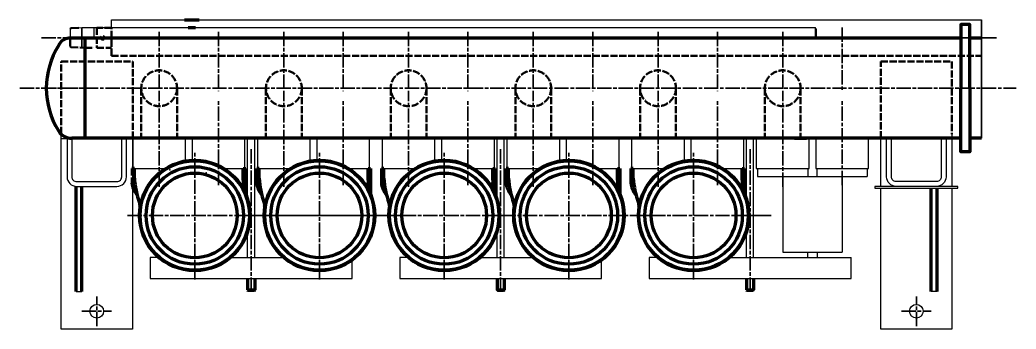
# Model space of a CAD drawing. Header units: millimetres. Extents: x -48 to 5523, y -114 to 5147.
# Drawn here: x 1217 to 2894, y 1395 to 1914 of the extents above; entities that cross this region are included whole.
import ezdxf

# ---------------------------------------------------------------- set-up
doc = ezdxf.new("R2010")
doc.units = ezdxf.units.MM
for name, pattern in [('ACAD_ISO02W100', [15, 12, -3]), ('ACAD_ISO08W100', [36, 24, -3, 6, -3]), ('DASHED', [0.75, 0.5, -0.25])]:
    doc.linetypes.add(name, pattern=pattern)
for name, color, linetype in [('AHL-CON-70', 7, 'Continuous'), ('AHL-DAS-35', 3, 'DASHED'), ('GEOM1', 7, 'Continuous')]:
    doc.layers.add(name, color=color, linetype=linetype)
for name, color, linetype, lineweight in [('M_EQUIP_E3', 3, 'Continuous', 35), ('M_EQUIP_E5', 2, 'ACAD_ISO02W100', 50), ('M_EQUIP_E7', 7, 'Continuous', 70), ('Visible Edges', 7, 'Continuous', 50)]:
    doc.layers.add(name, color=color, linetype=linetype, lineweight=lineweight)

msp = doc.modelspace()

# ---------------------------------------------------------------- linework, layer by layer
at = {"lineweight": 35}
msp.add_lwpolyline([(2836.21, 1715.48), (2836.21, 1914.48)], dxfattribs=at)
at = {"layer": 'AHL-CON-70', "linetype": 'Continuous'}
for p, q in [((1371.21, 1914.48), (1493.65, 1914.48)), ((1371.21, 1901.5), (1371.21, 1914.48)), ((1518.65, 1914.48), (2836.21, 1914.48)), ((1316.21, 1901.15), (1321.21, 1901.65)), ((1321.21, 1901.65), (1341.21, 1901.65)), ((1341.21, 1901.65), (1341.21, 1883.78)), ((1341.21, 1901.5), (1500.01, 1901.5)), ((1512.28, 1901.5), (2556.21, 1901.5)), ((2556.21, 1883.78), (2556.21, 1901.5)), ((2556.21, 1899.5), (2558.21, 1899.5)), ((2558.21, 1883.78), (2558.21, 1899.5)), ((1600.21, 1612.61), (1600.21, 1714.63)), ((1612.21, 1514.79), (1612.21, 1714.63)), ((2020.21, 1612.61), (2020.21, 1714.63)), ((2032.21, 1514.79), (2032.21, 1714.63)), ((2440.21, 1612.61), (2440.21, 1714.63)), ((2452.21, 1514.79), (2452.21, 1714.63)), ((2458.76, 1664.63), (2458.76, 1651)), ((2543.66, 1664.63), (2543.66, 1651)), ((2558.76, 1664.63), (2558.76, 1651)), ((2643.66, 1664.63), (2643.66, 1651)), ((2458.76, 1651), (2543.66, 1651)), ((2501.21, 1651), (2501.21, 1524)), ((2543.66, 1651), (2643.66, 1651)), ((2601.21, 1651), (2601.21, 1524)), ((1600.21, 1514.79), (1600.21, 1558.65)), ((2020.21, 1514.79), (2020.21, 1558.65)), ((2440.21, 1514.79), (2440.21, 1558.65)), ((2501.21, 1524), (2601.21, 1524)), ((1311.21, 1457.85), (1321.21, 1457.85)), ((2761.21, 1457.85), (2751.21, 1457.85))]:
    msp.add_line(p, q, dxfattribs=at)
at = {"layer": 'AHL-CON-70', "linetype": 'ACAD_ISO02W100', "lineweight": 50}
msp.add_line((1301.21, 1898.9), (1302.71, 1900.48), dxfattribs=at)
at = {"layer": 'AHL-CON-70'}
for p, q in [((1301.21, 1898.9), (1301.21, 1883.82)), ((1286.21, 1714.63), (1286.21, 1715.44)), ((2786.21, 1714.63), (1286.21, 1714.63)), ((1452.51, 1514.79), (1436.21, 1514.79)), ((1436.21, 1514.79), (1436.21, 1479.79)), ((1571.47, 1514.79), (1660.95, 1514.79)), ((1776.21, 1479.79), (1776.21, 1510.63)), ((1856.21, 1514.79), (1856.21, 1479.79)), ((1872.51, 1514.79), (1856.21, 1514.79)), ((1991.47, 1514.79), (2082.51, 1514.79)), ((1991.47, 1514.79), (2080.95, 1514.79)), ((2196.21, 1479.79), (2196.21, 1510.63)), ((2276.21, 1514.79), (2276.21, 1479.79)), ((2292.51, 1514.79), (2276.21, 1514.79)), ((2411.47, 1514.79), (2616.21, 1514.79)), ((2411.47, 1514.79), (2616.21, 1514.79)), ((2616.21, 1479.79), (2616.21, 1514.79)), ((1436.21, 1479.79), (1776.21, 1479.79)), ((1856.21, 1479.79), (2196.21, 1479.79)), ((2276.21, 1479.79), (2616.21, 1479.79))]:
    msp.add_line(p, q, dxfattribs=at)
for points in [[(1406.21, 1714.63), (1406.21, 1394.63), (1286.21, 1394.63), (1286.21, 1722.57)], [(2666.21, 1634.63), (2666.21, 1714.63)], [(2786.21, 1722.57), (2786.21, 1634.63)], [(2786.21, 1631.63), (2786.21, 1394.63), (2666.21, 1394.63), (2666.21, 1631.63)]]:
    msp.add_lwpolyline(points, dxfattribs=at)
for points in [[(1296.21, 1714.63), (1296.21, 1650.63, 0.4142136), (1312.21, 1634.63), (1380.21, 1634.63, 0.4142136), (1396.21, 1650.63), (1396.21, 1714.63)], [(1304.21, 1714.63), (1304.21, 1650.63, 0.4142136), (1312.21, 1642.63), (1380.21, 1642.63, 0.4142136), (1388.21, 1650.63), (1388.21, 1714.63)], [(2776.21, 1714.63), (2776.21, 1650.63, -0.4142136), (2760.21, 1634.63), (2692.21, 1634.63, -0.4142136), (2676.21, 1650.63), (2676.21, 1714.63)], [(2768.21, 1714.63), (2768.21, 1650.63, -0.4142136), (2760.21, 1642.63), (2692.21, 1642.63, -0.4142136), (2684.21, 1650.63), (2684.21, 1714.63)]]:
    msp.add_lwpolyline(points, format="xyb", dxfattribs=at)
at = {"layer": 'AHL-CON-70', "linetype": 'Continuous'}
for points in [[(1495.66, 1677.32), (1495.66, 1714.63), (1406.76, 1714.63), (1406.76, 1664.63), (1462.14, 1664.63)], [(1560.28, 1664.63), (1595.66, 1664.63), (1595.66, 1714.63), (1506.76, 1714.63), (1506.76, 1678.52)], [(1705.66, 1677.32), (1705.66, 1714.63), (1616.76, 1714.63), (1616.76, 1664.63), (1672.14, 1664.63)], [(1770.28, 1664.63), (1805.66, 1664.63), (1805.66, 1714.63), (1716.76, 1714.63), (1716.76, 1678.52)], [(1915.66, 1677.32), (1915.66, 1714.63), (1826.76, 1714.63), (1826.76, 1664.63), (1882.14, 1664.63)], [(1980.28, 1664.63), (2015.66, 1664.63), (2015.66, 1714.63), (1926.76, 1714.63), (1926.76, 1678.52)], [(2125.66, 1677.32), (2125.66, 1714.63), (2036.76, 1714.63), (2036.76, 1664.63), (2092.14, 1664.63)], [(2190.28, 1664.63), (2225.66, 1664.63), (2225.66, 1714.63), (2136.76, 1714.63), (2136.76, 1678.52)], [(2335.66, 1677.32), (2335.66, 1714.63), (2246.76, 1714.63), (2246.76, 1664.63), (2302.14, 1664.63)], [(2400.28, 1664.63), (2435.66, 1664.63), (2435.66, 1714.63), (2346.76, 1714.63), (2346.76, 1678.52)], [(2545.66, 1664.63), (2545.66, 1714.63), (2456.76, 1714.63), (2456.76, 1664.63), (2545.66, 1664.63)], [(2556.76, 1664.63), (2645.66, 1664.63), (2645.66, 1714.63), (2556.76, 1714.63), (2556.76, 1664.63)]]:
    msp.add_lwpolyline(points, dxfattribs=at)
msp.add_lwpolyline([(2656.21, 1631.63), (2796.21, 1631.63), (2796.21, 1634.63), (2656.21, 1634.63)], close=True, dxfattribs=at)
at = {"layer": 'AHL-CON-70', "color": 2, "linetype": 'ACAD_ISO02W100', "lineweight": 50}
msp.add_circle((1356.15, 1884.33), 3, dxfattribs=at)
at = {"layer": 'AHL-CON-70'}
for centre in [(1346.21, 1424.63), (2726.21, 1424.63)]:
    msp.add_circle(centre, 11.5, dxfattribs=at)
at = {"layer": 'AHL-DAS-35', "color": 3, "linetype": 'DASHED'}
for p in [(1468.96, 1662.63), (1485.46, 1662.63), (1516.37, 1655.12), (1530.41, 1657.28), (1530.41, 1657.28), (1541.49, 1648.39), (1961.49, 1648.39), (2171.49, 1648.39)]:
    msp.add_point(p, dxfattribs=at)
at = {"layer": 'Defpoints', "color": 0, "linetype": 'ByBlock'}
for p in [(1511.21, 1585.63), (1511.21, 1585.63), (1721.21, 1585.63), (1721.21, 1585.63), (1931.21, 1585.63), (1931.21, 1585.63), (2141.21, 1585.63), (2141.21, 1585.63), (2351.21, 1585.63), (2351.21, 1585.63), (1493.14, 1518.2), (1493.14, 1518.2), (1703.14, 1518.2), (1703.14, 1518.2), (1913.14, 1518.2), (1913.14, 1518.2), (2123.14, 1518.2), (2123.14, 1518.2), (2333.14, 1518.2), (2333.14, 1518.2), (2543.14, 1518.2), (2543.14, 1518.2), (2543.14, 1518.2), (2543.14, 1518.2)]:
    msp.add_point(p, dxfattribs=at)
at = {"layer": 'GEOM1', "color": 7, "linetype": 'Continuous'}
for p, q in [((2543, 1524), (2543, 1514.79)), ((2559.42, 1524), (2559.42, 1514.79))]:
    msp.add_line(p, q, dxfattribs=at)
at = {"layer": 'M_EQUIP_E3', "linetype": 'Continuous', "lineweight": 35}
msp.add_line((1321.21, 1901.65), (1321.21, 1867.85), dxfattribs=at)
at = {"layer": 'M_EQUIP_E3', "color": 3, "linetype": 'ACAD_ISO08W100', "lineweight": 35}
for p, q in [((2601.21, 1901.78), (2601.21, 1794.63)), ((1253.23, 1884.63), (2862.96, 1884.63)), ((1451.21, 1894.48), (1451.21, 1794.63)), ((1551.21, 1894.48), (1551.21, 1794.63)), ((1661.21, 1894.48), (1661.21, 1794.63)), ((1761.21, 1894.48), (1761.21, 1794.63)), ((1871.21, 1894.48), (1871.21, 1794.63)), ((1971.21, 1894.48), (1971.21, 1794.63)), ((2081.21, 1894.48), (2081.21, 1794.63)), ((2181.21, 1894.48), (2181.21, 1794.63)), ((2291.21, 1894.48), (2291.21, 1794.63)), ((2391.21, 1894.48), (2391.21, 1794.63)), ((2501.21, 1894.48), (2501.21, 1794.63)), ((1216.77, 1799.63), (2894.17, 1799.63)), ((1451.21, 1633.83), (1451.21, 1794.63)), ((1661.21, 1633.83), (1661.21, 1794.63)), ((1871.21, 1633.83), (1871.21, 1794.63)), ((2081.21, 1633.83), (2081.21, 1794.63)), ((2291.21, 1633.83), (2291.21, 1794.63)), ((2501.21, 1633.83), (2501.21, 1794.63)), ((1551.21, 1636.65), (1551.21, 1777.89)), ((1761.21, 1636.65), (1761.21, 1777.89)), ((1971.21, 1636.65), (1971.21, 1777.89)), ((2181.21, 1636.65), (2181.21, 1777.89)), ((2391.21, 1636.65), (2391.21, 1777.89)), ((2601.21, 1636.65), (2601.21, 1777.89)), ((1606.21, 1457.06), (1606.21, 1697.68)), ((2026.21, 1457.06), (2026.21, 1697.68)), ((2446.21, 1457.06), (2446.21, 1697.68)), ((1511.21, 1477.79), (1511.21, 1692.57)), ((1721.21, 1477.79), (1721.21, 1692.57)), ((1931.21, 1477.79), (1931.21, 1692.57)), ((2141.21, 1477.79), (2141.21, 1692.57)), ((2351.21, 1477.79), (2351.21, 1692.57)), ((1397.85, 1585.63), (1836.41, 1585.63)), ((1607.85, 1585.63), (2046.41, 1585.63)), ((2027.85, 1585.63), (2482, 1585.63)), ((2447.85, 1585.63), (2466.41, 1585.63)), ((1346.21, 1399.63), (1346.21, 1449.63)), ((2726.21, 1399.63), (2726.21, 1449.63)), ((1321.21, 1424.63), (1371.21, 1424.63)), ((2701.21, 1424.63), (2751.21, 1424.63))]:
    msp.add_line(p, q, dxfattribs=at)
at = {"layer": 'M_EQUIP_E3', "linetype": 'ACAD_ISO08W100', "lineweight": 35}
msp.add_line((1341.32, 1799.63), (1265.82, 1799.63), dxfattribs=at)
at = {"layer": 'M_EQUIP_E3', "color": 3, "linetype": 'Continuous', "lineweight": 35}
for p, q in [((1601.21, 1459.63), (1601.21, 1479.79)), ((1611.21, 1459.63), (1611.21, 1479.79)), ((2021.21, 1459.63), (2021.21, 1479.79)), ((2031.21, 1459.63), (2031.21, 1479.79)), ((2441.21, 1459.63), (2441.21, 1479.79)), ((2451.21, 1459.63), (2451.21, 1479.79))]:
    msp.add_line(p, q, dxfattribs=at)
at = {"layer": 'M_EQUIP_E5', "color": 2, "linetype": 'ACAD_ISO02W100', "lineweight": 50}
for p, q in [((1371.15, 1901.33), (1346.15, 1901.33)), ((1346.15, 1901.33), (1346.15, 1867.33)), ((1371.21, 1854.18), (1371.21, 1901.5)), ((1301.21, 1870.35), (1302.71, 1868.78)), ((1302.71, 1868.78), (1326.21, 1867.6)), ((1326.21, 1867.6), (1341.25, 1867.6)), ((1346.15, 1867.33), (1371.15, 1867.33)), ((1371, 1854.18), (2836.21, 1854.18)), ((1286.21, 1844.63), (1406.76, 1844.63)), ((1421.06, 1799.63), (1421.06, 1715.48)), ((1481.36, 1799.63), (1481.36, 1715.48)), ((1631.06, 1799.63), (1631.06, 1715.48)), ((1691.36, 1799.63), (1691.36, 1715.48)), ((1841.06, 1799.63), (1841.06, 1715.48)), ((1901.36, 1799.63), (1901.36, 1715.48)), ((2051.06, 1799.63), (2051.06, 1715.48)), ((2111.36, 1799.63), (2111.36, 1715.48)), ((2261.06, 1799.63), (2261.06, 1715.48)), ((2321.36, 1799.63), (2321.36, 1715.48)), ((2471.06, 1799.63), (2471.06, 1715.48)), ((2531.36, 1799.63), (2531.36, 1715.48))]:
    msp.add_line(p, q, dxfattribs=at)
at = {"layer": 'M_EQUIP_E5'}
for p, q in [((1301.3, 1870.35), (1301.21, 1883.82)), ((1286.21, 1722.57), (1286.21, 1844.63)), ((1406.76, 1714.63), (1406.76, 1844.63))]:
    msp.add_line(p, q, dxfattribs=at)
at = {"layer": 'M_EQUIP_E5', "linetype": 'ACAD_ISO02W100'}
msp.add_line((1405.46, 1664.63), (1405.46, 1640.63), dxfattribs=at)
at = {"layer": 'M_EQUIP_E5', "color": 2, "linetype": 'ACAD_ISO02W100', "lineweight": 50}
msp.add_lwpolyline([(2666.21, 1715.48), (2666.21, 1844.63), (2786.21, 1844.63), (2786.21, 1722.57)], dxfattribs=at)
for centre in [(1451.21, 1799.63), (1661.21, 1799.63), (1871.21, 1799.63), (2081.21, 1799.63), (2291.21, 1799.63), (2501.21, 1799.63)]:
    msp.add_circle(centre, 30.15, dxfattribs=at)
at = {"layer": 'M_EQUIP_E7'}
for p, q in [((1493.65, 1914.48), (1518.65, 1914.48)), ((1500.01, 1901.5), (1512.28, 1901.5))]:
    msp.add_line(p, q, dxfattribs=at)
at = {"layer": 'M_EQUIP_E7', "color": 7, "linetype": 'Continuous', "lineweight": 70}
for p, q in [((2801.21, 1883.78), (1299.06, 1883.82)), ((2836.21, 1883.78), (2816.21, 1883.78)), ((2801.21, 1715.48), (1326.15, 1715.48)), ((2836.21, 1715.48), (2816.21, 1715.48)), ((1311.21, 1457.85), (1311.21, 1634.63)), ((1321.21, 1457.85), (1321.21, 1634.63)), ((2751.21, 1457.85), (2751.21, 1631.63)), ((2761.21, 1457.85), (2761.21, 1631.63)), ((1600.21, 1479.79), (1600.21, 1460.63)), ((1612.21, 1479.79), (1612.21, 1460.63)), ((2020.21, 1479.79), (2020.21, 1460.63)), ((2032.21, 1479.79), (2032.21, 1460.63)), ((2440.21, 1479.79), (2440.21, 1460.63)), ((2452.21, 1479.79), (2452.21, 1460.63)), ((1600.21, 1460.63), (1601.21, 1459.63)), ((1600.21, 1460.63), (1612.21, 1460.63)), ((1600.21, 1460.63), (1601.21, 1459.63)), ((1611.21, 1459.63), (1601.21, 1459.63)), ((1611.21, 1459.63), (1601.21, 1459.63)), ((1612.21, 1460.63), (1611.21, 1459.63)), ((1611.21, 1459.63), (1612.21, 1460.63)), ((2020.21, 1460.63), (2021.21, 1459.63)), ((2020.21, 1460.63), (2032.21, 1460.63)), ((2020.21, 1460.63), (2021.21, 1459.63)), ((2031.21, 1459.63), (2021.21, 1459.63)), ((2031.21, 1459.63), (2021.21, 1459.63)), ((2031.21, 1459.63), (2032.21, 1460.63)), ((2032.21, 1460.63), (2031.21, 1459.63)), ((2440.21, 1460.63), (2441.21, 1459.63)), ((2440.21, 1460.63), (2452.21, 1460.63)), ((2440.21, 1460.63), (2441.21, 1459.63)), ((2451.21, 1459.63), (2441.21, 1459.63)), ((2451.21, 1459.63), (2441.21, 1459.63)), ((2451.21, 1459.63), (2452.21, 1460.63)), ((2452.21, 1460.63), (2451.21, 1459.63))]:
    msp.add_line(p, q, dxfattribs=at)
at = {"layer": 'M_EQUIP_E7', "linetype": 'Continuous', "lineweight": 70}
for p, q in [((1326.15, 1883.82), (1326.15, 1715.44)), ((1341.25, 1715.44), (1304.06, 1715.44)), ((2521.17, 1715.44), (2541.17, 1715.44))]:
    msp.add_line(p, q, dxfattribs=at)
at = {"layer": 'M_EQUIP_E7', "linetype": 'Continuous'}
for p, q in [((1409.46, 1664.63), (1405.46, 1664.63)), ((1409.46, 1648.65), (1409.46, 1664.63)), ((1592.96, 1645.26), (1592.96, 1664.63)), ((1592.96, 1664.63), (1596.96, 1664.63)), ((1596.96, 1664.63), (1596.96, 1621.63)), ((1619.46, 1664.63), (1615.46, 1664.63)), ((1615.46, 1664.63), (1615.46, 1640.63)), ((1619.46, 1648.65), (1619.46, 1664.63)), ((1802.96, 1664.63), (1806.96, 1664.63)), ((1802.96, 1645.26), (1802.96, 1664.63)), ((1806.96, 1664.63), (1806.96, 1621.63)), ((1825.46, 1664.63), (1825.46, 1640.63)), ((1829.46, 1664.63), (1825.46, 1664.63)), ((1829.46, 1648.65), (1829.46, 1664.63)), ((2012.96, 1645.26), (2012.96, 1664.63)), ((2012.96, 1664.63), (2016.96, 1664.63)), ((2016.96, 1664.63), (2016.96, 1621.63)), ((2035.46, 1664.63), (2035.46, 1640.63)), ((2039.46, 1664.63), (2035.46, 1664.63)), ((2039.46, 1648.65), (2039.46, 1664.63)), ((2222.96, 1645.26), (2222.96, 1664.63)), ((2222.96, 1664.63), (2226.96, 1664.63)), ((2226.96, 1664.63), (2226.96, 1621.63)), ((2245.46, 1664.63), (2245.46, 1640.63)), ((2249.46, 1664.63), (2245.46, 1664.63)), ((2249.46, 1648.65), (2249.46, 1664.63)), ((2432.96, 1645.26), (2432.96, 1664.63)), ((2432.96, 1664.63), (2436.96, 1664.63)), ((2436.96, 1664.63), (2436.96, 1621.63)), ((1592.95, 1645.26), (1592.2, 1631.34)), ((1802.95, 1645.26), (1802.2, 1631.34)), ((2012.95, 1645.26), (2012.2, 1631.34)), ((2222.95, 1645.26), (2222.2, 1631.34)), ((2432.95, 1645.26), (2432.2, 1631.34)), ((1418.16, 1606.87), (1418.33, 1602.73)), ((1628.16, 1606.87), (1628.33, 1602.73)), ((1838.16, 1606.87), (1838.33, 1602.73)), ((2048.16, 1606.87), (2048.33, 1602.73)), ((2258.16, 1606.87), (2258.33, 1602.73))]:
    msp.add_line(p, q, dxfattribs=at)
at = {"layer": 'M_EQUIP_E7', "linetype": 'Continuous', "lineweight": 70}
for points in [[(2816.21, 1799.64), (2816.21, 1906.64), (2801.21, 1906.64), (2801.21, 1799.64)], [(2816.21, 1799.64), (2816.21, 1692.64), (2801.21, 1692.64), (2801.21, 1799.64)]]:
    msp.add_lwpolyline(points, dxfattribs=at)
at = {"layer": 'M_EQUIP_E7', "color": 7, "linetype": 'Continuous', "lineweight": 70}
for centre, radius in [((1511.21, 1585.63), 93), ((1511.21, 1585.63), 92), ((1721.21, 1585.63), 93), ((1721.21, 1585.63), 92), ((1931.21, 1585.63), 93), ((1931.21, 1585.63), 92), ((2141.21, 1585.63), 93), ((2141.21, 1585.63), 92), ((2351.21, 1585.63), 93), ((2351.21, 1585.63), 92), ((1511.21, 1585.63), 82), ((1721.21, 1585.63), 82), ((1931.21, 1585.63), 82), ((2141.21, 1585.63), 82), ((2351.21, 1585.63), 82), ((1511.21, 1585.63), 71.27), ((1721.21, 1585.63), 71.27), ((1931.21, 1585.63), 71.27), ((2141.21, 1585.63), 71.27), ((2351.21, 1585.63), 71.27)]:
    msp.add_circle(centre, radius, dxfattribs=at)
at = {"layer": 'M_EQUIP_E7', "linetype": 'Continuous', "lineweight": 70}
for centre, radius, start, end in [((1299.42, 1865.46), 18.36, 91.10017, 159.83503), ((1395.85, 1799.63), 134.64, 147.59007, 212.40993), ((1304.06, 1741.35), 25.92, 212.40993, 270)]:
    msp.add_arc(centre, radius, start, end, dxfattribs=at)
at = {"layer": 'M_EQUIP_E7', "linetype": 'Continuous'}
for centre, radius, start, end in [((1570.51, 1660.33), 161.46, 184.14834, 199.33485), ((1780.51, 1660.33), 161.46, 184.14834, 199.33485), ((1990.51, 1660.33), 161.46, 184.14834, 199.33485), ((2200.51, 1660.33), 161.46, 184.14834, 199.33485), ((2410.51, 1660.33), 161.46, 184.14834, 199.33485), ((1439.19, 1643.27), 33.83, 184.47357, 221.96332), ((1649.19, 1643.27), 33.83, 184.47357, 221.96332), ((1859.19, 1643.27), 33.83, 184.47357, 221.96332), ((2069.19, 1643.27), 33.83, 184.47357, 221.96332), ((2279.19, 1643.27), 33.83, 184.47357, 221.96332), ((1646.81, 1691.34), 243.75, 200.27674, 201.34534), ((1572.74, 1656.34), 163.46, 199.14472, 200.18048), ((1856.81, 1691.34), 243.75, 200.27674, 201.34534), ((1782.74, 1656.34), 163.46, 199.14472, 200.18048), ((2066.81, 1691.34), 243.75, 200.27674, 201.34534), ((1992.74, 1656.34), 163.46, 199.14472, 200.18048), ((2276.81, 1691.34), 243.75, 200.27674, 201.34534), ((2202.74, 1656.34), 163.46, 199.14472, 200.18048), ((2486.81, 1691.34), 243.75, 200.27674, 201.34534), ((2412.74, 1656.34), 163.46, 199.14472, 200.18048)]:
    msp.add_arc(centre, radius, start, end, dxfattribs=at)
at = {"layer": 'Visible Edges'}
msp.add_line((1302.71, 1900.48), (1316.21, 1901.15), dxfattribs=at)

doc.saveas('drawing.dxf')
